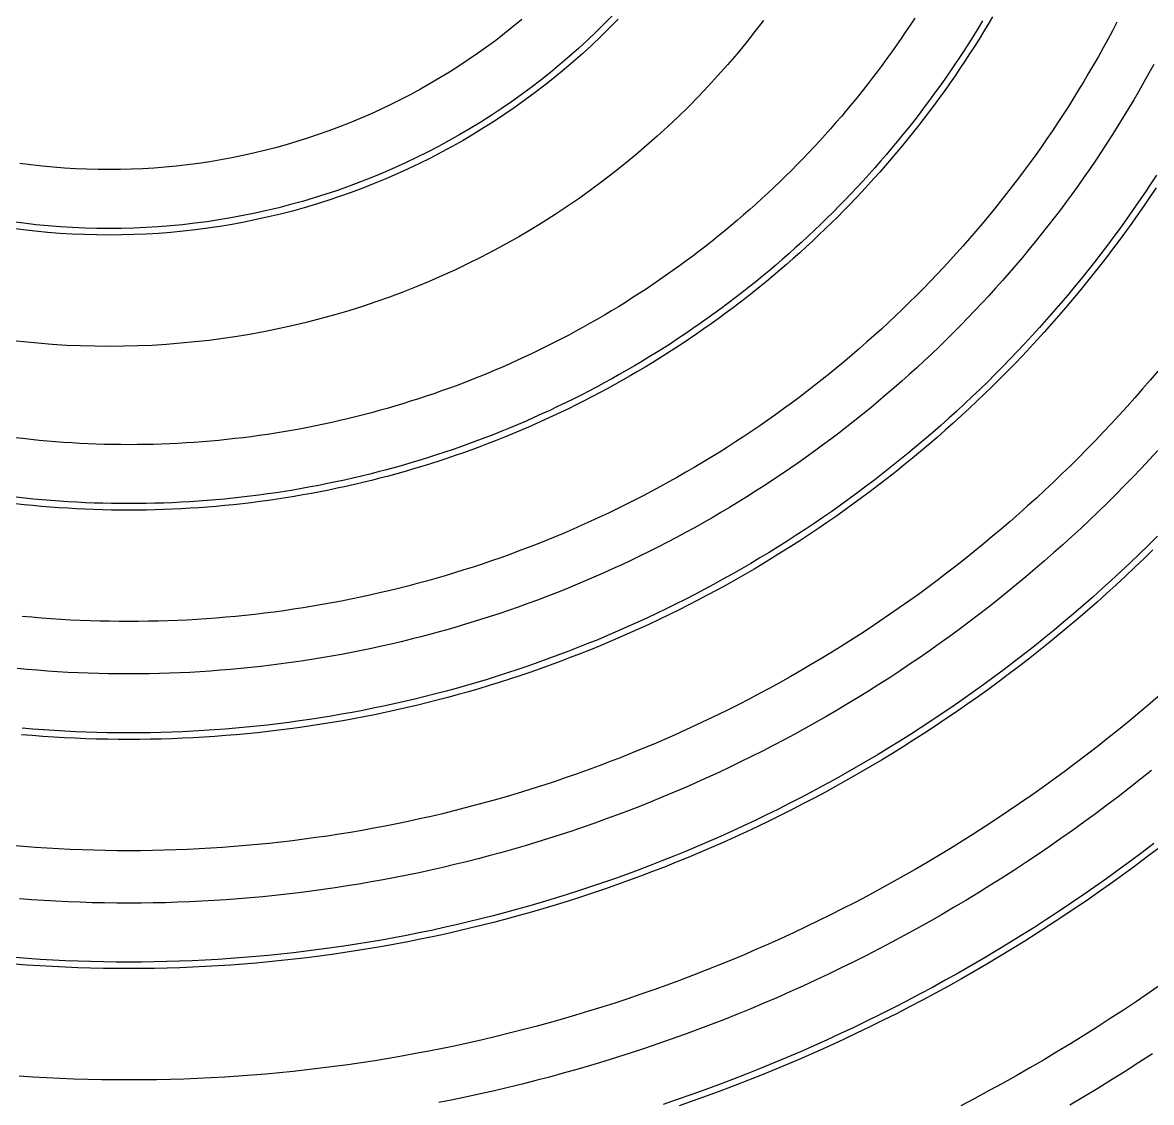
# Model space of a CAD drawing. Header units: metres. Extents: x 10 to 1210, y 10 to 2773.
# Drawn here: x 443.8 to 616.1, y 1138.6 to 1303.5 of the extents above; entities that cross this region are included whole.
import ezdxf

# ---------------------------------------------------------------- set-up
doc = ezdxf.new("R2010")
doc.units = ezdxf.units.M
for name, color, linetype in [('ACIKLIK', 5, 'Continuous'), ('CAM_SABLON', 4, 'Continuous'), ('DIS_KENAR_V91_Z3', 1, 'Continuous'), ('LAMBA_T4_Z4', 3, 'Continuous')]:
    doc.layers.add(name, color=color, linetype=linetype)

msp = doc.modelspace()

# ---------------------------------------------------------------- linework, layer by layer
at = {"layer": 'ACIKLIK'}
for points in [[(579.93, 1304.12), (579.25, 1303.07), (578.55, 1302.04), (577.85, 1301), (577.14, 1299.98), (576.42, 1298.96), (575.69, 1297.95), (574.95, 1296.94), (574.2, 1295.94), (573.45, 1294.95), (572.69, 1293.96), (571.91, 1292.98), (571.13, 1292.01), (570.34, 1291.04), (569.54, 1290.08), (568.74, 1289.13), (567.92, 1288.18), (567.1, 1287.25), (566.27, 1286.31), (565.43, 1285.39), (564.58, 1284.47), (563.73, 1283.57), (562.87, 1282.66), (561.99, 1281.77), (561.12, 1280.88), (560.23, 1280.01), (559.34, 1279.13), (558.43, 1278.27), (557.53, 1277.42), (556.61, 1276.57), (555.69, 1275.73), (554.75, 1274.9), (553.82, 1274.08), (552.87, 1273.26), (551.92, 1272.46), (550.96, 1271.66), (549.99, 1270.87), (549.02, 1270.09), (548.04, 1269.31), (547.05, 1268.55), (546.06, 1267.8), (545.06, 1267.05), (544.05, 1266.31), (543.04, 1265.58), (542.02, 1264.86), (541, 1264.15), (539.96, 1263.45), (538.93, 1262.75), (537.88, 1262.07), (536.83, 1261.4), (535.78, 1260.73), (534.72, 1260.07), (533.65, 1259.43), (532.58, 1258.79), (531.5, 1258.16), (530.42, 1257.54), (529.33, 1256.93), (528.23, 1256.33), (527.13, 1255.74), (526.03, 1255.16), (524.92, 1254.59), (523.81, 1254.02), (522.69, 1253.47), (521.56, 1252.93), (520.43, 1252.4), (519.3, 1251.88), (518.16, 1251.36), (517.02, 1250.86), (515.87, 1250.37), (514.72, 1249.89), (513.57, 1249.41), (512.41, 1248.95), (511.25, 1248.5), (510.08, 1248.06), (508.91, 1247.62), (507.73, 1247.2), (506.56, 1246.79), (505.37, 1246.39), (504.19, 1246), (503, 1245.62), (501.81, 1245.25), (500.61, 1244.89), (499.42, 1244.54), (498.22, 1244.2), (497.01, 1243.87), (495.8, 1243.56), (494.59, 1243.25), (493.38, 1242.95), (492.17, 1242.67), (490.95, 1242.39), (489.73, 1242.13), (488.51, 1241.87), (487.29, 1241.63), (486.06, 1241.39), (484.83, 1241.17), (483.6, 1240.96), (482.37, 1240.76), (481.14, 1240.57), (479.9, 1240.39), (478.67, 1240.22), (477.43, 1240.07), (476.19, 1239.92), (474.95, 1239.78), (473.71, 1239.66), (472.46, 1239.54), (471.22, 1239.44), (469.98, 1239.35), (468.73, 1239.27), (467.48, 1239.2), (466.24, 1239.14), (464.99, 1239.09), (463.74, 1239.05), (462.5, 1239.02), (461.25, 1239.01), (460, 1239), (458.75, 1239.01), (457.5, 1239.02), (456.26, 1239.05), (455.01, 1239.09), (453.76, 1239.14), (452.52, 1239.2), (451.27, 1239.27), (450.02, 1239.35), (448.78, 1239.44), (447.54, 1239.54), (446.29, 1239.66), (445.05, 1239.78), (443.81, 1239.92), (442.57, 1240.07)], [(519.99, 1303.93), (518.67, 1302.84), (517.33, 1301.78), (515.98, 1300.73), (514.6, 1299.72), (513.21, 1298.72), (511.8, 1297.76), (510.37, 1296.81), (508.93, 1295.89), (507.47, 1295), (506, 1294.13), (504.51, 1293.29), (503.01, 1292.47), (501.49, 1291.68), (499.96, 1290.92), (498.42, 1290.18), (496.86, 1289.47), (495.29, 1288.79), (493.71, 1288.14), (492.12, 1287.51), (490.52, 1286.91), (488.91, 1286.34), (487.28, 1285.8), (485.65, 1285.28), (484.01, 1284.8), (482.36, 1284.34), (480.71, 1283.91), (479.04, 1283.51), (477.38, 1283.14), (475.7, 1282.8), (474.02, 1282.49), (472.33, 1282.21), (470.64, 1281.95), (468.94, 1281.73), (467.24, 1281.54), (465.54, 1281.37), (463.84, 1281.24), (462.13, 1281.14), (460.42, 1281.06), (458.71, 1281.02), (457, 1281), (455.29, 1281.02), (453.58, 1281.06), (451.87, 1281.14), (450.16, 1281.24), (448.46, 1281.37), (446.76, 1281.54), (445.06, 1281.73), (443.36, 1281.95)], [(616.43, 1297.07), (615.68, 1295.7), (614.92, 1294.35), (614.15, 1293), (613.37, 1291.66), (612.58, 1290.32), (611.77, 1289), (610.95, 1287.67), (610.12, 1286.36), (609.28, 1285.05), (608.43, 1283.76), (607.57, 1282.46), (606.69, 1281.18), (605.81, 1279.9), (604.91, 1278.64), (604, 1277.37), (603.09, 1276.12), (602.16, 1274.88), (601.22, 1273.64), (600.27, 1272.41), (599.3, 1271.19), (598.33, 1269.98), (597.35, 1268.78), (596.36, 1267.58), (595.35, 1266.4), (594.34, 1265.22), (593.31, 1264.05), (592.28, 1262.89), (591.24, 1261.75), (590.18, 1260.6), (589.12, 1259.47), (588.04, 1258.35), (586.96, 1257.24), (585.86, 1256.14), (584.76, 1255.04), (583.65, 1253.96), (582.53, 1252.88), (581.4, 1251.82), (580.25, 1250.76), (579.11, 1249.72), (577.95, 1248.69), (576.78, 1247.66), (575.6, 1246.65), (574.42, 1245.64), (573.22, 1244.65), (572.02, 1243.67), (570.81, 1242.7), (569.59, 1241.73), (568.36, 1240.78), (567.12, 1239.84), (565.88, 1238.91), (564.63, 1238), (563.36, 1237.09), (562.1, 1236.19), (560.82, 1235.31), (559.54, 1234.43), (558.24, 1233.57), (556.95, 1232.72), (555.64, 1231.88), (554.33, 1231.05), (553, 1230.23), (551.68, 1229.42), (550.34, 1228.63), (549, 1227.85), (547.65, 1227.08), (546.3, 1226.32), (544.93, 1225.57), (543.57, 1224.84), (542.19, 1224.11), (540.81, 1223.4), (539.42, 1222.7), (538.03, 1222.01), (536.63, 1221.34), (535.23, 1220.68), (533.82, 1220.03), (532.4, 1219.39), (530.98, 1218.76), (529.55, 1218.15), (528.12, 1217.55), (526.68, 1216.96), (525.24, 1216.39), (523.79, 1215.82), (522.34, 1215.27), (520.88, 1214.73), (519.42, 1214.21), (517.95, 1213.7), (516.48, 1213.2), (515, 1212.71), (513.53, 1212.24), (512.04, 1211.78), (510.55, 1211.33), (509.06, 1210.9), (507.57, 1210.47), (506.07, 1210.07), (504.57, 1209.67), (503.06, 1209.29), (501.55, 1208.92), (500.04, 1208.56), (498.53, 1208.22), (497.01, 1207.89), (495.49, 1207.57), (493.96, 1207.27), (492.44, 1206.98), (490.91, 1206.7), (489.38, 1206.44), (487.85, 1206.19), (486.31, 1205.96), (484.77, 1205.73), (483.23, 1205.52), (481.69, 1205.33), (480.15, 1205.14), (478.61, 1204.98), (477.06, 1204.82), (475.51, 1204.68), (473.97, 1204.55), (472.42, 1204.43), (470.87, 1204.33), (469.32, 1204.24), (467.76, 1204.17), (466.21, 1204.11), (464.66, 1204.06), (463.11, 1204.03), (461.55, 1204.01), (460, 1204), (458.45, 1204.01), (456.89, 1204.03), (455.34, 1204.06), (453.79, 1204.11), (452.24, 1204.17), (450.68, 1204.24), (449.13, 1204.33), (447.58, 1204.43), (446.03, 1204.55), (444.49, 1204.68), (442.94, 1204.82)], [(617.04, 1238.1), (615.78, 1236.73), (614.5, 1235.38), (613.22, 1234.04), (611.92, 1232.71), (610.61, 1231.39), (609.29, 1230.08), (607.96, 1228.78), (606.62, 1227.5), (605.27, 1226.22), (603.9, 1224.96), (602.52, 1223.71), (601.14, 1222.47), (599.74, 1221.25), (598.33, 1220.03), (596.91, 1218.83), (595.48, 1217.64), (594.05, 1216.47), (592.6, 1215.3), (591.14, 1214.15), (589.67, 1213.02), (588.19, 1211.89), (586.7, 1210.78), (585.2, 1209.68), (583.69, 1208.59), (582.17, 1207.52), (580.64, 1206.46), (579.11, 1205.42), (577.56, 1204.38), (576.01, 1203.36), (574.44, 1202.36), (572.87, 1201.37), (571.29, 1200.39), (569.7, 1199.42), (568.11, 1198.47), (566.5, 1197.54), (564.89, 1196.61), (563.26, 1195.71), (561.63, 1194.81), (560, 1193.93), (558.35, 1193.07), (556.7, 1192.22), (555.04, 1191.38), (553.37, 1190.56), (551.7, 1189.75), (550.02, 1188.96), (548.33, 1188.18), (546.63, 1187.42), (544.93, 1186.67), (543.23, 1185.93), (541.51, 1185.21), (539.79, 1184.51), (538.06, 1183.82), (536.33, 1183.15), (534.59, 1182.49), (532.85, 1181.85), (531.1, 1181.22), (529.35, 1180.6), (527.59, 1180.01), (525.82, 1179.43), (524.05, 1178.86), (522.28, 1178.31), (520.5, 1177.77), (518.71, 1177.25), (516.92, 1176.75), (515.13, 1176.26), (513.33, 1175.78), (511.53, 1175.33), (509.72, 1174.89), (507.91, 1174.46), (506.1, 1174.05), (504.29, 1173.65), (502.47, 1173.28), (500.64, 1172.91), (498.82, 1172.57), (496.99, 1172.24), (495.16, 1171.92), (493.32, 1171.62), (491.48, 1171.34), (489.64, 1171.07), (487.8, 1170.82), (485.96, 1170.59), (484.11, 1170.37), (482.26, 1170.17), (480.42, 1169.98), (478.56, 1169.81), (476.71, 1169.66), (474.86, 1169.52), (473, 1169.4), (471.15, 1169.29), (469.29, 1169.2), (467.43, 1169.13), (465.58, 1169.07), (463.72, 1169.03), (461.86, 1169.01), (460, 1169), (458.14, 1169.01), (456.28, 1169.03), (454.42, 1169.07), (452.57, 1169.13), (450.71, 1169.2), (448.85, 1169.29), (447, 1169.4), (445.14, 1169.52), (443.29, 1169.66)], [(616.07, 1189.27), (614.38, 1187.91), (612.68, 1186.57), (610.97, 1185.25), (609.25, 1183.94), (607.52, 1182.64), (605.77, 1181.36), (604.01, 1180.1), (602.25, 1178.85), (600.47, 1177.62), (598.68, 1176.4), (596.88, 1175.2), (595.07, 1174.01), (593.25, 1172.84), (591.42, 1171.68), (589.58, 1170.55), (587.73, 1169.42), (585.87, 1168.32), (584, 1167.23), (582.12, 1166.15), (580.23, 1165.09), (578.34, 1164.05), (576.43, 1163.03), (574.51, 1162.02), (572.59, 1161.03), (570.66, 1160.06), (568.72, 1159.1), (566.77, 1158.16), (564.81, 1157.24), (562.84, 1156.33), (560.87, 1155.44), (558.89, 1154.57), (556.9, 1153.72), (554.91, 1152.88), (552.9, 1152.06), (550.89, 1151.26), (548.88, 1150.47), (546.85, 1149.71), (544.82, 1148.96), (542.78, 1148.23), (540.74, 1147.51), (538.69, 1146.82), (536.64, 1146.14), (534.57, 1145.48), (532.51, 1144.84), (530.44, 1144.21), (528.36, 1143.61), (526.28, 1143.02), (524.19, 1142.45), (522.09, 1141.9), (520, 1141.37), (517.89, 1140.85), (515.79, 1140.36), (513.68, 1139.88), (511.56, 1139.42), (509.44, 1138.98), (507.32, 1138.56)], [(616.2, 1146.01), (614.13, 1144.66), (612.06, 1143.32), (609.97, 1142), (607.87, 1140.7), (605.76, 1139.42), (603.63, 1138.16)]]:
    msp.add_lwpolyline(points, dxfattribs=at)
at = {"layer": 'CAM_SABLON'}
for points in [[(533.97, 1304.67), (532.66, 1303.34), (531.33, 1302.03), (529.97, 1300.75), (528.6, 1299.48), (527.2, 1298.25), (525.78, 1297.03), (524.34, 1295.85), (522.88, 1294.68), (521.39, 1293.55), (519.89, 1292.44), (518.37, 1291.35), (516.83, 1290.29), (515.28, 1289.26), (513.7, 1288.26), (512.11, 1287.28), (510.5, 1286.34), (508.87, 1285.42), (507.23, 1284.53), (505.58, 1283.66), (503.91, 1282.83), (502.22, 1282.03), (500.52, 1281.25), (498.81, 1280.51), (497.08, 1279.79), (495.35, 1279.11), (493.6, 1278.45), (491.84, 1277.83), (490.06, 1277.24), (488.28, 1276.68), (486.49, 1276.15), (484.69, 1275.65), (482.89, 1275.18), (481.07, 1274.74), (479.25, 1274.34), (477.42, 1273.97), (475.58, 1273.63), (473.74, 1273.32), (471.89, 1273.04), (470.04, 1272.8), (468.18, 1272.59), (466.33, 1272.41), (464.46, 1272.26), (462.6, 1272.15), (460.73, 1272.07), (458.87, 1272.02), (457, 1272), (455.13, 1272.02), (453.27, 1272.07), (451.4, 1272.15), (449.54, 1272.26), (447.67, 1272.41), (445.82, 1272.59), (443.96, 1272.8), (442.11, 1273.04)], [(590.29, 1303.71), (589.6, 1302.58), (588.9, 1301.45), (588.2, 1300.33), (587.48, 1299.21), (586.75, 1298.11), (586.01, 1297), (585.27, 1295.91), (584.51, 1294.82), (583.75, 1293.73), (582.97, 1292.66), (582.19, 1291.59), (581.39, 1290.52), (580.59, 1289.47), (579.78, 1288.42), (578.96, 1287.38), (578.13, 1286.34), (577.29, 1285.32), (576.44, 1284.3), (575.58, 1283.28), (574.72, 1282.28), (573.84, 1281.28), (572.96, 1280.29), (572.07, 1279.31), (571.17, 1278.34), (570.26, 1277.37), (569.34, 1276.41), (568.41, 1275.46), (567.48, 1274.52), (566.54, 1273.59), (565.59, 1272.66), (564.63, 1271.74), (563.66, 1270.83), (562.69, 1269.93), (561.71, 1269.04), (560.72, 1268.16), (559.72, 1267.28), (558.72, 1266.42), (557.7, 1265.56), (556.68, 1264.71), (555.66, 1263.87), (554.62, 1263.04), (553.58, 1262.22), (552.53, 1261.41), (551.48, 1260.61), (550.41, 1259.81), (549.34, 1259.03), (548.27, 1258.25), (547.18, 1257.49), (546.09, 1256.73), (545, 1255.99), (543.89, 1255.25), (542.79, 1254.52), (541.67, 1253.8), (540.55, 1253.1), (539.42, 1252.4), (538.29, 1251.71), (537.15, 1251.03), (536, 1250.36), (534.85, 1249.71), (533.69, 1249.06), (532.53, 1248.42), (531.36, 1247.79), (530.19, 1247.17), (529.01, 1246.57), (527.82, 1245.97), (526.63, 1245.38), (525.44, 1244.81), (524.24, 1244.24), (523.03, 1243.69), (521.82, 1243.14), (520.61, 1242.61), (519.39, 1242.08), (518.17, 1241.57), (516.94, 1241.07), (515.71, 1240.58), (514.47, 1240.1), (513.23, 1239.63), (511.99, 1239.17), (510.74, 1238.72), (509.49, 1238.28), (508.23, 1237.85), (506.97, 1237.44), (505.71, 1237.04), (504.44, 1236.64), (503.17, 1236.26), (501.9, 1235.89), (500.62, 1235.53), (499.34, 1235.18), (498.06, 1234.84), (496.77, 1234.52), (495.48, 1234.2), (494.19, 1233.9), (492.9, 1233.6), (491.6, 1233.32), (490.3, 1233.05), (489, 1232.79), (487.7, 1232.55), (486.39, 1232.31), (485.09, 1232.08), (483.78, 1231.87), (482.47, 1231.67), (481.15, 1231.48), (479.84, 1231.3), (478.52, 1231.13), (477.21, 1230.98), (475.89, 1230.83), (474.57, 1230.7), (473.25, 1230.58), (471.93, 1230.47), (470.6, 1230.37), (469.28, 1230.28), (467.96, 1230.21), (466.63, 1230.14), (465.3, 1230.09), (463.98, 1230.05), (462.65, 1230.02), (461.33, 1230.01), (460, 1230), (458.67, 1230.01), (457.35, 1230.02), (456.02, 1230.05), (454.7, 1230.09), (453.37, 1230.14), (452.04, 1230.21), (450.72, 1230.28), (449.4, 1230.37), (448.07, 1230.47), (446.75, 1230.58), (445.43, 1230.7), (444.11, 1230.83), (442.79, 1230.98)], [(616.83, 1280.15), (615.94, 1278.79), (615.03, 1277.43), (614.11, 1276.08), (613.18, 1274.74), (612.24, 1273.41), (611.29, 1272.08), (610.32, 1270.77), (609.34, 1269.46), (608.36, 1268.16), (607.36, 1266.87), (606.35, 1265.59), (605.33, 1264.32), (604.29, 1263.05), (603.25, 1261.8), (602.2, 1260.55), (601.13, 1259.32), (600.05, 1258.09), (598.97, 1256.87), (597.87, 1255.66), (596.76, 1254.47), (595.64, 1253.28), (594.52, 1252.1), (593.38, 1250.93), (592.23, 1249.77), (591.07, 1248.62), (589.9, 1247.48), (588.72, 1246.36), (587.53, 1245.24), (586.34, 1244.13), (585.13, 1243.03), (583.91, 1241.95), (582.68, 1240.87), (581.45, 1239.8), (580.2, 1238.75), (578.95, 1237.71), (577.68, 1236.67), (576.41, 1235.65), (575.13, 1234.64), (573.84, 1233.64), (572.54, 1232.66), (571.23, 1231.68), (569.92, 1230.71), (568.59, 1229.76), (567.26, 1228.82), (565.92, 1227.89), (564.57, 1226.97), (563.21, 1226.06), (561.85, 1225.17), (560.47, 1224.29), (559.09, 1223.42), (557.71, 1222.56), (556.31, 1221.71), (554.91, 1220.88), (553.5, 1220.05), (552.08, 1219.24), (550.66, 1218.45), (549.23, 1217.66), (547.79, 1216.89), (546.35, 1216.13), (544.9, 1215.38), (543.44, 1214.65), (541.98, 1213.93), (540.51, 1213.22), (539.03, 1212.52), (537.55, 1211.84), (536.06, 1211.17), (534.57, 1210.51), (533.07, 1209.87), (531.56, 1209.23), (530.05, 1208.62), (528.54, 1208.01), (527.01, 1207.42), (525.49, 1206.84), (523.96, 1206.28), (522.42, 1205.73), (520.88, 1205.19), (519.34, 1204.66), (517.79, 1204.15), (516.23, 1203.66), (514.67, 1203.17), (513.11, 1202.7), (511.54, 1202.24), (509.97, 1201.8), (508.4, 1201.37), (506.82, 1200.96), (505.24, 1200.55), (503.65, 1200.17), (502.07, 1199.79), (500.47, 1199.43), (498.88, 1199.09), (497.28, 1198.75), (495.68, 1198.44), (494.08, 1198.13), (492.47, 1197.84), (490.86, 1197.56), (489.25, 1197.3), (487.64, 1197.05), (486.03, 1196.82), (484.41, 1196.6), (482.79, 1196.39), (481.17, 1196.2), (479.55, 1196.02), (477.92, 1195.86), (476.3, 1195.71), (474.67, 1195.58), (473.04, 1195.46), (471.42, 1195.35), (469.79, 1195.26), (468.16, 1195.18), (466.53, 1195.11), (464.9, 1195.06), (463.26, 1195.03), (461.63, 1195.01), (460, 1195), (458.37, 1195.01), (456.74, 1195.03), (455.1, 1195.06), (453.47, 1195.11), (451.84, 1195.18), (450.21, 1195.26), (448.58, 1195.35), (446.96, 1195.46), (445.33, 1195.58), (443.7, 1195.71)], [(616.98, 1225.02), (615.6, 1223.66), (614.21, 1222.31), (612.81, 1220.97), (611.4, 1219.64), (609.98, 1218.32), (608.55, 1217.02), (607.1, 1215.73), (605.64, 1214.45), (604.18, 1213.19), (602.7, 1211.94), (601.21, 1210.7), (599.71, 1209.47), (598.2, 1208.26), (596.68, 1207.06), (595.14, 1205.88), (593.6, 1204.7), (592.05, 1203.54), (590.49, 1202.4), (588.92, 1201.27), (587.33, 1200.15), (585.74, 1199.04), (584.14, 1197.95), (582.53, 1196.88), (580.91, 1195.82), (579.28, 1194.77), (577.64, 1193.73), (575.99, 1192.71), (574.34, 1191.71), (572.67, 1190.72), (571, 1189.74), (569.32, 1188.78), (567.63, 1187.83), (565.93, 1186.9), (564.22, 1185.99), (562.51, 1185.08), (560.79, 1184.2), (559.06, 1183.32), (557.32, 1182.47), (555.57, 1181.63), (553.82, 1180.8), (552.06, 1179.99), (550.3, 1179.19), (548.52, 1178.41), (546.74, 1177.65), (544.96, 1176.9), (543.16, 1176.17), (541.36, 1175.45), (539.56, 1174.75), (537.75, 1174.06), (535.93, 1173.39), (534.11, 1172.73), (532.28, 1172.1), (530.44, 1171.47), (528.6, 1170.87), (526.76, 1170.28), (524.91, 1169.7), (523.05, 1169.14), (521.19, 1168.6), (519.33, 1168.07), (517.46, 1167.56), (515.58, 1167.07), (513.71, 1166.59), (511.82, 1166.13), (509.94, 1165.69), (508.05, 1165.26), (506.16, 1164.85), (504.26, 1164.46), (502.36, 1164.08), (500.46, 1163.72), (498.55, 1163.37), (496.64, 1163.04), (494.73, 1162.73), (492.81, 1162.44), (490.9, 1162.16), (488.98, 1161.9), (487.05, 1161.65), (485.13, 1161.43), (483.21, 1161.22), (481.28, 1161.02), (479.35, 1160.84), (477.42, 1160.68), (475.49, 1160.54), (473.55, 1160.41), (471.62, 1160.3), (469.68, 1160.21), (467.75, 1160.14), (465.81, 1160.08), (463.87, 1160.03), (461.94, 1160.01), (460, 1160), (458.06, 1160.01), (456.13, 1160.03), (454.19, 1160.08), (452.25, 1160.14), (450.32, 1160.21), (448.38, 1160.3), (446.45, 1160.41), (444.51, 1160.54), (442.58, 1160.68)], [(616.45, 1178.11), (614.67, 1176.75), (612.87, 1175.41), (611.06, 1174.08), (609.24, 1172.77), (607.41, 1171.48), (605.57, 1170.2), (603.71, 1168.94), (601.85, 1167.69), (599.97, 1166.46), (598.09, 1165.25), (596.19, 1164.05), (594.28, 1162.87), (592.36, 1161.71), (590.44, 1160.56), (588.5, 1159.43), (586.55, 1158.32), (584.6, 1157.22), (582.63, 1156.14), (580.65, 1155.08), (578.67, 1154.04), (576.68, 1153.01), (574.67, 1152), (572.66, 1151.01), (570.64, 1150.04), (568.61, 1149.08), (566.58, 1148.14), (564.53, 1147.22), (562.48, 1146.32), (560.42, 1145.43), (558.35, 1144.56), (556.27, 1143.71), (554.19, 1142.88), (552.1, 1142.07), (550, 1141.28), (547.9, 1140.5), (545.79, 1139.74), (543.67, 1139), (541.55, 1138.28)]]:
    msp.add_lwpolyline(points, dxfattribs=at)
at = {"layer": 'DIS_KENAR_V91_Z3'}
for points in [[(556.83, 1303.77), (555.5, 1302.04), (554.14, 1300.33), (552.76, 1298.65), (551.34, 1296.99), (549.89, 1295.36), (548.42, 1293.75), (546.92, 1292.17), (545.39, 1290.61), (543.83, 1289.08), (542.25, 1287.58), (540.64, 1286.11), (539.01, 1284.66), (537.35, 1283.24), (535.67, 1281.86), (533.96, 1280.5), (532.23, 1279.17), (530.47, 1277.87), (528.7, 1276.61), (526.9, 1275.37), (525.08, 1274.17), (523.24, 1272.99), (521.38, 1271.85), (519.5, 1270.75), (517.6, 1269.67), (515.68, 1268.63), (513.75, 1267.62), (511.8, 1266.65), (509.83, 1265.71), (507.84, 1264.81), (505.84, 1263.94), (503.83, 1263.1), (501.8, 1262.3), (499.75, 1261.54), (497.7, 1260.81), (495.63, 1260.12), (493.55, 1259.46), (491.45, 1258.84), (489.35, 1258.26), (487.24, 1257.71), (485.12, 1257.2), (482.99, 1256.73), (480.85, 1256.3), (478.71, 1255.9), (476.55, 1255.54), (474.4, 1255.22), (472.23, 1254.93), (470.07, 1254.68), (467.89, 1254.48), (465.72, 1254.3), (463.54, 1254.17), (461.36, 1254.08), (459.18, 1254.02), (457, 1254), (454.82, 1254.02), (452.64, 1254.08), (450.46, 1254.17), (448.28, 1254.3), (446.11, 1254.48), (443.93, 1254.68), (441.77, 1254.93)], [(610.79, 1303.5), (610.1, 1302.19), (609.4, 1300.88), (608.69, 1299.58), (607.96, 1298.29), (607.22, 1297), (606.48, 1295.72), (605.72, 1294.44), (604.95, 1293.18), (604.17, 1291.91), (603.38, 1290.66), (602.57, 1289.41), (601.76, 1288.17), (600.94, 1286.94), (600.1, 1285.71), (599.26, 1284.49), (598.4, 1283.28), (597.53, 1282.08), (596.66, 1280.88), (595.77, 1279.69), (594.87, 1278.51), (593.96, 1277.34), (593.04, 1276.17), (592.11, 1275.02), (591.18, 1273.87), (590.23, 1272.73), (589.27, 1271.59), (588.3, 1270.47), (587.32, 1269.35), (586.33, 1268.25), (585.34, 1267.15), (584.33, 1266.06), (583.31, 1264.98), (582.29, 1263.91), (581.25, 1262.85), (580.21, 1261.79), (579.15, 1260.75), (578.09, 1259.71), (577.02, 1258.69), (575.94, 1257.67), (574.85, 1256.66), (573.75, 1255.67), (572.65, 1254.68), (571.53, 1253.7), (570.41, 1252.73), (569.27, 1251.77), (568.13, 1250.82), (566.98, 1249.89), (565.83, 1248.96), (564.66, 1248.04), (563.49, 1247.13), (562.31, 1246.23), (561.12, 1245.34), (559.92, 1244.47), (558.72, 1243.6), (557.51, 1242.74), (556.29, 1241.9), (555.06, 1241.06), (553.83, 1240.24), (552.59, 1239.43), (551.34, 1238.62), (550.09, 1237.83), (548.82, 1237.05), (547.56, 1236.28), (546.28, 1235.52), (545, 1234.78), (543.71, 1234.04), (542.42, 1233.31), (541.12, 1232.6), (539.81, 1231.9), (538.5, 1231.21), (537.18, 1230.53), (535.85, 1229.86), (534.52, 1229.21), (533.19, 1228.56), (531.85, 1227.93), (530.5, 1227.31), (529.15, 1226.7), (527.79, 1226.1), (526.42, 1225.51), (525.06, 1224.94), (523.68, 1224.38), (522.31, 1223.83), (520.92, 1223.29), (519.54, 1222.77), (518.14, 1222.25), (516.75, 1221.75), (515.35, 1221.26), (513.94, 1220.78), (512.53, 1220.32), (511.12, 1219.87), (509.7, 1219.43), (508.28, 1219), (506.86, 1218.59), (505.43, 1218.18), (504, 1217.79), (502.56, 1217.41), (501.13, 1217.05), (499.69, 1216.7), (498.24, 1216.36), (496.79, 1216.03), (495.34, 1215.71), (493.89, 1215.41), (492.44, 1215.12), (490.98, 1214.85), (489.52, 1214.58), (488.06, 1214.33), (486.59, 1214.09), (485.13, 1213.87), (483.66, 1213.65), (482.19, 1213.45), (480.72, 1213.27), (479.24, 1213.09), (477.77, 1212.93), (476.29, 1212.78), (474.82, 1212.65), (473.34, 1212.52), (471.86, 1212.41), (470.38, 1212.32), (468.9, 1212.23), (467.42, 1212.16), (465.93, 1212.1), (464.45, 1212.06), (462.97, 1212.03), (461.48, 1212.01), (460, 1212), (458.52, 1212.01), (457.03, 1212.03), (455.55, 1212.06), (454.07, 1212.1), (452.58, 1212.16), (451.1, 1212.23), (449.62, 1212.32), (448.14, 1212.41), (446.66, 1212.52), (445.18, 1212.65), (443.71, 1212.78)], [(617.04, 1250.23), (615.88, 1248.86), (614.72, 1247.51), (613.54, 1246.16), (612.34, 1244.83), (611.14, 1243.5), (609.93, 1242.19), (608.7, 1240.89), (607.46, 1239.6), (606.22, 1238.31), (604.96, 1237.04), (603.69, 1235.78), (602.4, 1234.54), (601.11, 1233.3), (599.81, 1232.07), (598.5, 1230.86), (597.17, 1229.66), (595.84, 1228.46), (594.49, 1227.28), (593.14, 1226.12), (591.77, 1224.96), (590.4, 1223.82), (589.01, 1222.69), (587.62, 1221.57), (586.21, 1220.46), (584.8, 1219.36), (583.37, 1218.28), (581.94, 1217.21), (580.5, 1216.15), (579.04, 1215.11), (577.58, 1214.07), (576.11, 1213.05), (574.63, 1212.05), (573.15, 1211.05), (571.65, 1210.07), (570.15, 1209.1), (568.63, 1208.15), (567.11, 1207.21), (565.58, 1206.28), (564.05, 1205.37), (562.5, 1204.46), (560.95, 1203.58), (559.39, 1202.7), (557.82, 1201.84), (556.24, 1201), (554.66, 1200.16), (553.07, 1199.34), (551.47, 1198.54), (549.87, 1197.75), (548.25, 1196.97), (546.64, 1196.21), (545.01, 1195.46), (543.38, 1194.72), (541.74, 1194), (540.1, 1193.3), (538.45, 1192.6), (536.79, 1191.93), (535.13, 1191.26), (533.47, 1190.62), (531.79, 1189.98), (530.11, 1189.36), (528.43, 1188.76), (526.74, 1188.17), (525.05, 1187.59), (523.35, 1187.03), (521.64, 1186.49), (519.94, 1185.96), (518.22, 1185.44), (516.51, 1184.94), (514.78, 1184.46), (513.06, 1183.99), (511.33, 1183.53), (509.59, 1183.09), (507.86, 1182.66), (506.11, 1182.25), (504.37, 1181.86), (502.62, 1181.48), (500.87, 1181.12), (499.12, 1180.77), (497.36, 1180.43), (495.6, 1180.11), (493.83, 1179.81), (492.07, 1179.52), (490.3, 1179.25), (488.53, 1179), (486.76, 1178.75), (484.98, 1178.53), (483.21, 1178.32), (481.43, 1178.12), (479.65, 1177.94), (477.87, 1177.78), (476.08, 1177.63), (474.3, 1177.5), (472.51, 1177.38), (470.73, 1177.28), (468.94, 1177.2), (467.15, 1177.12), (465.37, 1177.07), (463.58, 1177.03), (461.79, 1177.01), (460, 1177), (458.21, 1177.01), (456.42, 1177.03), (454.63, 1177.07), (452.85, 1177.12), (451.06, 1177.2), (449.27, 1177.28), (447.49, 1177.38), (445.7, 1177.5), (443.92, 1177.63), (442.13, 1177.78)], [(617.45, 1200.87), (615.87, 1199.5), (614.27, 1198.15), (612.66, 1196.81), (611.04, 1195.48), (609.4, 1194.17), (607.76, 1192.88), (606.1, 1191.6), (604.44, 1190.33), (602.76, 1189.07), (601.07, 1187.84), (599.37, 1186.61), (597.66, 1185.4), (595.94, 1184.21), (594.21, 1183.03), (592.46, 1181.87), (590.71, 1180.72), (588.95, 1179.59), (587.18, 1178.47), (585.4, 1177.37), (583.61, 1176.28), (581.81, 1175.21), (580, 1174.15), (578.18, 1173.11), (576.35, 1172.09), (574.52, 1171.08), (572.67, 1170.09), (570.82, 1169.12), (568.96, 1168.16), (567.09, 1167.22), (565.21, 1166.29), (563.32, 1165.38), (561.43, 1164.49), (559.53, 1163.61), (557.62, 1162.75), (555.7, 1161.91), (553.78, 1161.08), (551.84, 1160.27), (549.91, 1159.48), (547.96, 1158.7), (546.01, 1157.94), (544.05, 1157.2), (542.08, 1156.47), (540.11, 1155.77), (538.14, 1155.08), (536.15, 1154.4), (534.16, 1153.75), (532.17, 1153.11), (530.17, 1152.49), (528.16, 1151.88), (526.15, 1151.3), (524.14, 1150.73), (522.12, 1150.18), (520.09, 1149.64), (518.06, 1149.13), (516.03, 1148.63), (513.99, 1148.15), (511.95, 1147.69), (509.9, 1147.24), (507.85, 1146.82), (505.79, 1146.41), (503.74, 1146.02), (501.68, 1145.65), (499.61, 1145.29), (497.54, 1144.95), (495.47, 1144.64), (493.4, 1144.34), (491.33, 1144.05), (489.25, 1143.79), (487.17, 1143.54), (485.09, 1143.31), (483, 1143.1), (480.92, 1142.91), (478.83, 1142.74), (476.74, 1142.58), (474.65, 1142.45), (472.56, 1142.33), (470.47, 1142.23), (468.38, 1142.15), (466.28, 1142.08), (464.19, 1142.04), (462.09, 1142.01), (460, 1142), (457.91, 1142.01), (455.81, 1142.04), (453.72, 1142.08), (451.62, 1142.15), (449.53, 1142.23), (447.44, 1142.33), (445.35, 1142.45), (443.26, 1142.58)], [(617.73, 1156.73), (615.76, 1155.37), (613.78, 1154.01), (611.78, 1152.68), (609.78, 1151.37), (607.76, 1150.07), (605.73, 1148.79), (603.69, 1147.52), (601.64, 1146.28), (599.57, 1145.05), (597.5, 1143.84), (595.42, 1142.65), (593.32, 1141.48), (591.22, 1140.33), (589.1, 1139.19), (586.98, 1138.07)]]:
    msp.add_lwpolyline(points, dxfattribs=at)
at = {"layer": 'LAMBA_T4_Z4'}
for points in [[(591.83, 1304.35), (591.15, 1303.2), (590.45, 1302.06), (589.75, 1300.92), (589.04, 1299.79), (588.32, 1298.67), (587.58, 1297.55), (586.84, 1296.44), (586.09, 1295.34), (585.33, 1294.24), (584.56, 1293.15), (583.78, 1292.07), (582.99, 1290.99), (582.19, 1289.92), (581.38, 1288.86), (580.57, 1287.8), (579.74, 1286.76), (578.9, 1285.71), (578.06, 1284.68), (577.2, 1283.65), (576.34, 1282.63), (575.47, 1281.62), (574.59, 1280.62), (573.7, 1279.62), (572.8, 1278.63), (571.9, 1277.65), (570.98, 1276.68), (570.06, 1275.72), (569.13, 1274.76), (568.19, 1273.81), (567.24, 1272.87), (566.28, 1271.94), (565.32, 1271.02), (564.35, 1270.1), (563.37, 1269.2), (562.38, 1268.3), (561.38, 1267.41), (560.38, 1266.53), (559.37, 1265.66), (558.35, 1264.8), (557.32, 1263.94), (556.29, 1263.1), (555.24, 1262.26), (554.2, 1261.43), (553.14, 1260.62), (552.08, 1259.81), (551.01, 1259.01), (549.93, 1258.22), (548.85, 1257.44), (547.76, 1256.67), (546.66, 1255.91), (545.56, 1255.16), (544.45, 1254.42), (543.33, 1253.68), (542.21, 1252.96), (541.08, 1252.25), (539.94, 1251.55), (538.8, 1250.85), (537.65, 1250.17), (536.5, 1249.5), (535.34, 1248.84), (534.18, 1248.18), (533.01, 1247.54), (531.83, 1246.91), (530.65, 1246.29), (529.46, 1245.68), (528.27, 1245.08), (527.07, 1244.48), (525.87, 1243.9), (524.66, 1243.34), (523.45, 1242.78), (522.23, 1242.23), (521.01, 1241.69), (519.78, 1241.16), (518.55, 1240.65), (517.31, 1240.14), (516.07, 1239.65), (514.83, 1239.16), (513.58, 1238.69), (512.33, 1238.23), (511.07, 1237.78), (509.81, 1237.34), (508.55, 1236.91), (507.28, 1236.49), (506.01, 1236.08), (504.73, 1235.69), (503.45, 1235.3), (502.17, 1234.93), (500.89, 1234.56), (499.6, 1234.21), (498.31, 1233.87), (497.01, 1233.54), (495.72, 1233.23), (494.42, 1232.92), (493.12, 1232.63), (491.81, 1232.34), (490.5, 1232.07), (489.19, 1231.81), (487.88, 1231.56), (486.57, 1231.32), (485.25, 1231.1), (483.93, 1230.88), (482.61, 1230.68), (481.29, 1230.49), (479.97, 1230.31), (478.65, 1230.14), (477.32, 1229.98), (475.99, 1229.84), (474.66, 1229.7), (473.33, 1229.58), (472, 1229.47), (470.67, 1229.37), (469.34, 1229.29), (468.01, 1229.21), (466.67, 1229.15), (465.34, 1229.09), (464.01, 1229.05), (462.67, 1229.02), (461.34, 1229.01), (460, 1229), (458.66, 1229.01), (457.33, 1229.02), (455.99, 1229.05), (454.66, 1229.09), (453.33, 1229.15), (451.99, 1229.21), (450.66, 1229.29), (449.33, 1229.37), (448, 1229.47), (446.67, 1229.58), (445.34, 1229.7), (444.01, 1229.84), (442.68, 1229.98)], [(534.69, 1303.98), (533.37, 1302.63), (532.02, 1301.31), (530.66, 1300.01), (529.27, 1298.74), (527.85, 1297.49), (526.42, 1296.27), (524.97, 1295.07), (523.49, 1293.9), (522, 1292.75), (520.48, 1291.63), (518.95, 1290.53), (517.39, 1289.46), (515.82, 1288.42), (514.23, 1287.41), (512.62, 1286.43), (511, 1285.47), (509.36, 1284.54), (507.7, 1283.64), (506.03, 1282.77), (504.34, 1281.93), (502.64, 1281.12), (500.93, 1280.34), (499.2, 1279.59), (497.46, 1278.86), (495.7, 1278.17), (493.94, 1277.51), (492.16, 1276.88), (490.37, 1276.29), (488.58, 1275.72), (486.77, 1275.18), (484.95, 1274.68), (483.13, 1274.21), (481.29, 1273.77), (479.45, 1273.36), (477.61, 1272.98), (475.75, 1272.64), (473.89, 1272.33), (472.03, 1272.05), (470.16, 1271.81), (468.29, 1271.59), (466.41, 1271.41), (464.53, 1271.26), (462.65, 1271.15), (460.77, 1271.07), (458.88, 1271.02), (457, 1271), (455.12, 1271.02), (453.23, 1271.07), (451.35, 1271.15), (449.47, 1271.26), (447.59, 1271.41), (445.71, 1271.59), (443.84, 1271.81), (441.97, 1272.05)], [(616.77, 1278.24), (615.86, 1276.87), (614.94, 1275.52), (614, 1274.17), (613.05, 1272.83), (612.1, 1271.5), (611.12, 1270.17), (610.14, 1268.86), (609.15, 1267.55), (608.15, 1266.26), (607.13, 1264.97), (606.1, 1263.69), (605.07, 1262.42), (604.02, 1261.16), (602.96, 1259.9), (601.89, 1258.66), (600.8, 1257.43), (599.71, 1256.2), (598.61, 1254.99), (597.49, 1253.78), (596.37, 1252.59), (595.24, 1251.4), (594.09, 1250.23), (592.94, 1249.06), (591.77, 1247.91), (590.6, 1246.76), (589.41, 1245.63), (588.22, 1244.51), (587.01, 1243.39), (585.8, 1242.29), (584.57, 1241.2), (583.34, 1240.11), (582.1, 1239.04), (580.84, 1237.98), (579.58, 1236.93), (578.31, 1235.9), (577.03, 1234.87), (575.74, 1233.85), (574.45, 1232.85), (573.14, 1231.86), (571.83, 1230.88), (570.5, 1229.9), (569.17, 1228.95), (567.83, 1228), (566.48, 1227.06), (565.13, 1226.14), (563.76, 1225.23), (562.39, 1224.33), (561.01, 1223.44), (559.62, 1222.57), (558.23, 1221.7), (556.83, 1220.85), (555.42, 1220.01), (554, 1219.19), (552.58, 1218.37), (551.14, 1217.57), (549.71, 1216.78), (548.26, 1216.01), (546.81, 1215.24), (545.35, 1214.49), (543.89, 1213.75), (542.41, 1213.03), (540.94, 1212.31), (539.45, 1211.61), (537.96, 1210.93), (536.47, 1210.25), (534.96, 1209.59), (533.46, 1208.95), (531.94, 1208.31), (530.43, 1207.69), (528.9, 1207.08), (527.37, 1206.49), (525.84, 1205.91), (524.3, 1205.34), (522.76, 1204.78), (521.21, 1204.24), (519.65, 1203.72), (518.1, 1203.2), (516.53, 1202.7), (514.97, 1202.21), (513.39, 1201.74), (511.82, 1201.28), (510.24, 1200.84), (508.66, 1200.41), (507.07, 1199.99), (505.48, 1199.58), (503.89, 1199.19), (502.29, 1198.82), (500.69, 1198.46), (499.09, 1198.11), (497.48, 1197.77), (495.87, 1197.45), (494.26, 1197.15), (492.65, 1196.86), (491.03, 1196.58), (489.41, 1196.31), (487.79, 1196.07), (486.16, 1195.83), (484.54, 1195.61), (482.91, 1195.4), (481.28, 1195.21), (479.65, 1195.03), (478.02, 1194.87), (476.39, 1194.72), (474.75, 1194.58), (473.11, 1194.46), (471.48, 1194.35), (469.84, 1194.26), (468.2, 1194.18), (466.56, 1194.11), (464.92, 1194.06), (463.28, 1194.03), (461.64, 1194.01), (460, 1194), (458.36, 1194.01), (456.72, 1194.03), (455.08, 1194.06), (453.44, 1194.11), (451.8, 1194.18), (450.16, 1194.26), (448.52, 1194.35), (446.89, 1194.46), (445.25, 1194.58), (443.61, 1194.72)], [(616.3, 1222.95), (614.91, 1221.59), (613.5, 1220.24), (612.09, 1218.91), (610.66, 1217.59), (609.22, 1216.28), (607.76, 1214.98), (606.3, 1213.7), (604.83, 1212.43), (603.34, 1211.17), (601.85, 1209.93), (600.34, 1208.7), (598.82, 1207.48), (597.29, 1206.27), (595.75, 1205.08), (594.2, 1203.9), (592.65, 1202.74), (591.08, 1201.59), (589.5, 1200.45), (587.91, 1199.33), (586.31, 1198.22), (584.7, 1197.12), (583.08, 1196.04), (581.45, 1194.98), (579.82, 1193.92), (578.17, 1192.89), (576.52, 1191.86), (574.85, 1190.85), (573.18, 1189.86), (571.5, 1188.88), (569.81, 1187.91), (568.11, 1186.96), (566.41, 1186.02), (564.69, 1185.1), (562.97, 1184.2), (561.24, 1183.31), (559.5, 1182.43), (557.76, 1181.57), (556, 1180.72), (554.24, 1179.89), (552.48, 1179.08), (550.7, 1178.28), (548.92, 1177.5), (547.13, 1176.73), (545.34, 1175.98), (543.54, 1175.24), (541.73, 1174.52), (539.92, 1173.81), (538.1, 1173.12), (536.27, 1172.45), (534.44, 1171.79), (532.6, 1171.15), (530.76, 1170.52), (528.91, 1169.91), (527.06, 1169.32), (525.2, 1168.74), (523.34, 1168.18), (521.47, 1167.64), (519.59, 1167.11), (517.72, 1166.6), (515.83, 1166.1), (513.95, 1165.62), (512.06, 1165.16), (510.16, 1164.72), (508.27, 1164.29), (506.36, 1163.87), (504.46, 1163.48), (502.55, 1163.1), (500.64, 1162.73), (498.72, 1162.39), (496.81, 1162.06), (494.88, 1161.75), (492.96, 1161.45), (491.04, 1161.17), (489.11, 1160.91), (487.18, 1160.66), (485.24, 1160.43), (483.31, 1160.22), (481.37, 1160.03), (479.44, 1159.85), (477.5, 1159.69), (475.56, 1159.54), (473.61, 1159.42), (471.67, 1159.31), (469.73, 1159.21), (467.78, 1159.14), (465.84, 1159.08), (463.89, 1159.03), (461.95, 1159.01), (460, 1159), (458.05, 1159.01), (456.11, 1159.03), (454.16, 1159.08), (452.22, 1159.14), (450.27, 1159.21), (448.33, 1159.31), (446.39, 1159.42), (444.44, 1159.54), (442.5, 1159.69)], [(617.06, 1177.31), (615.27, 1175.95), (613.46, 1174.61), (611.65, 1173.27), (609.82, 1171.96), (607.98, 1170.66), (606.13, 1169.38), (604.27, 1168.11), (602.4, 1166.86), (600.52, 1165.62), (598.62, 1164.41), (596.72, 1163.2), (594.8, 1162.02), (592.88, 1160.85), (590.94, 1159.7), (589, 1158.57), (587.05, 1157.45), (585.08, 1156.35), (583.11, 1155.27), (581.12, 1154.2), (579.13, 1153.15), (577.13, 1152.12), (575.12, 1151.11), (573.1, 1150.11), (571.07, 1149.13), (569.04, 1148.17), (566.99, 1147.23), (564.94, 1146.31), (562.88, 1145.4), (560.81, 1144.51), (558.73, 1143.64), (556.65, 1142.79), (554.56, 1141.95), (552.46, 1141.14), (550.35, 1140.34), (548.24, 1139.56), (546.12, 1138.8), (544, 1138.06)]]:
    msp.add_lwpolyline(points, dxfattribs=at)

doc.saveas('drawing.dxf')
